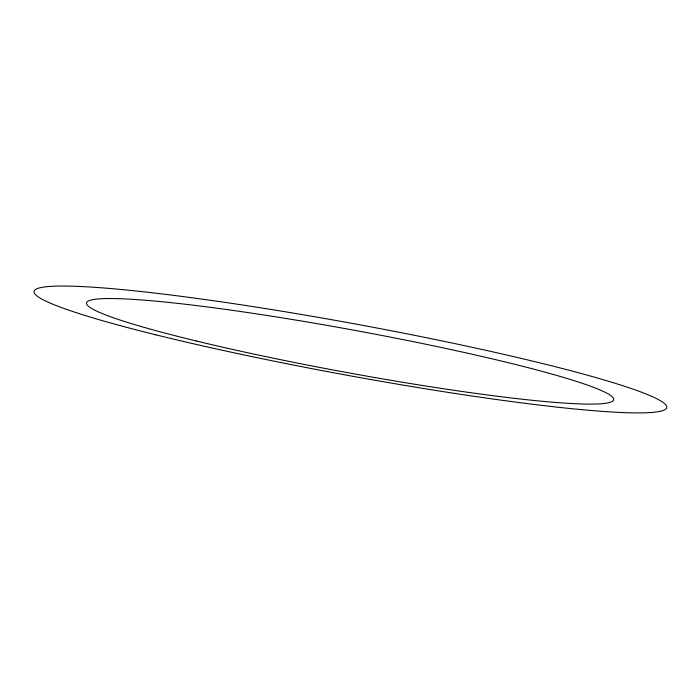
<?xml version="1.0" encoding="UTF-8"?>
<svg xmlns="http://www.w3.org/2000/svg" width="699" height="699" viewBox="0 0 699 699"><rect width="100%" height="100%" fill="white"/><g stroke="black" fill="none" stroke-linecap="round" stroke-linejoin="round"><path stroke-width="1.05" d="M155.886 334.83A321.636 25.959 10.4 0 0 663.753 410.243A321.636 25.959 10.4 0 0 231.544 303.349A321.636 25.959 10.4 0 0 155.886 334.83M196.218 340.972A268.067 21.459 10.4 0 0 612.455 401.305A268.067 21.459 10.4 0 0 241.496 311.64A268.067 21.459 10.4 0 0 196.218 340.972"/></g></svg>
